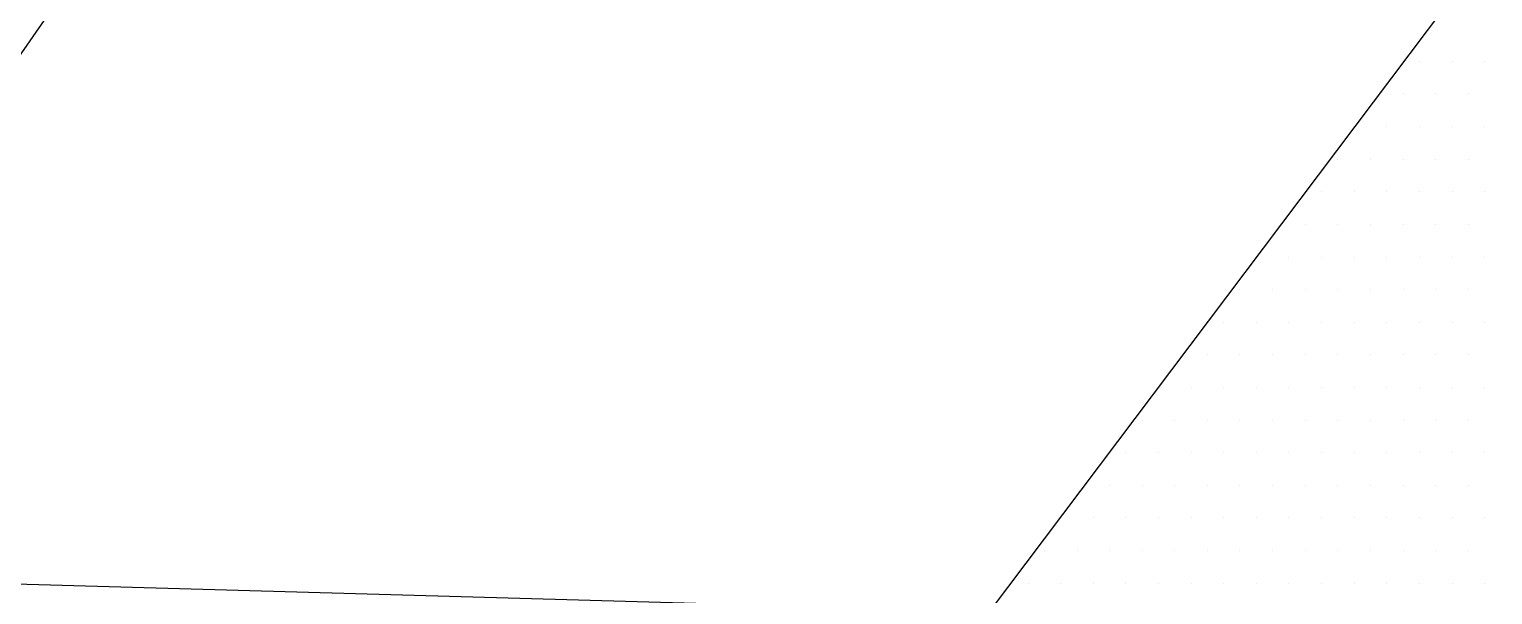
# Model space of a CAD drawing. Header units: metres. Extents: x 9606 to 9900, y 4805 to 4952.
# Drawn here: x 9833.1714 to 9833.6655, y 4846.115 to 4846.306 of the extents above; entities that cross this region are included whole.
import ezdxf

# ---------------------------------------------------------------- set-up
doc = ezdxf.new("R2010")
doc.units = ezdxf.units.M
doc.header["$LTSCALE"] = 2
doc.linetypes.add('CACHEX2', pattern=[0.75, 0.5, -0.25])
for name, color, linetype in [('CARTOUCHE', 7, 'Continuous'), ('LOGO', 4, 'Continuous'), ('rosace', 7, 'Continuous')]:
    doc.layers.add(name, color=color, linetype=linetype)

# ---------------------------------------------------------------- blocks, each defined once
blk = doc.blocks.new('A$C715108E3')
at = {"layer": 'LOGO', "color": 131}
for p, q in [((2.8241, -10.5791), (2.8241, -10.5791)), ((2.8685, -10.5791), (2.8685, -10.5791)), ((2.9606, -10.5791), (2.9606, -10.5791)), ((3.0518, -10.5791), (3.0518, -10.5791)), ((2.755, -10.6702), (2.755, -10.6702)), ((2.823, -10.6702), (2.823, -10.6702)), ((2.9143, -10.6702), (2.9143, -10.6702)), ((3.0063, -10.6702), (3.0063, -10.6702)), ((2.686, -10.763), (2.686, -10.763)), ((2.7767, -10.763), (2.7767, -10.763)), ((2.8685, -10.763), (2.8685, -10.763)), ((2.9606, -10.763), (2.9606, -10.763)), ((3.0518, -10.763), (3.0518, -10.763)), ((2.6169, -10.8542), (2.6169, -10.8542)), ((2.6392, -10.8542), (2.6392, -10.8542)), ((2.731, -10.8542), (2.731, -10.8542)), ((2.823, -10.8542), (2.823, -10.8542)), ((2.9143, -10.8542), (2.9143, -10.8542)), ((3.0063, -10.8542), (3.0063, -10.8542)), ((2.5477, -10.9457), (2.5477, -10.9457)), ((2.5934, -10.9457), (2.5934, -10.9457)), ((2.6853, -10.9457), (2.6853, -10.9457)), ((2.7767, -10.9457), (2.7767, -10.9457)), ((2.8685, -10.9457), (2.8685, -10.9457)), ((2.9606, -10.9457), (2.9606, -10.9457)), ((3.0518, -10.9457), (3.0518, -10.9457)), ((2.4787, -11.0383), (2.4787, -11.0383)), ((2.5477, -11.0383), (2.5477, -11.0383)), ((2.6392, -11.0383), (2.6392, -11.0383)), ((2.731, -11.0383), (2.731, -11.0383)), ((2.823, -11.0383), (2.823, -11.0383)), ((2.9143, -11.0383), (2.9143, -11.0383)), ((3.0063, -11.0383), (3.0063, -11.0383)), ((2.4098, -11.1295), (2.4098, -11.1295)), ((2.4101, -11.1295), (2.4101, -11.1295)), ((2.5016, -11.1295), (2.5016, -11.1295)), ((2.5934, -11.1295), (2.5934, -11.1295)), ((2.6853, -11.1295), (2.6853, -11.1295)), ((2.7767, -11.1295), (2.7767, -11.1295)), ((2.8685, -11.1295), (2.8685, -11.1295)), ((2.9606, -11.1295), (2.9606, -11.1295)), ((3.0518, -11.1295), (3.0518, -11.1295)), ((2.3404, -11.2208), (2.3404, -11.2208)), ((2.364, -11.2208), (2.364, -11.2208)), ((2.4559, -11.2208), (2.4559, -11.2208)), ((2.5477, -11.2208), (2.5477, -11.2208)), ((2.6392, -11.2208), (2.6392, -11.2208)), ((2.731, -11.2208), (2.731, -11.2208)), ((2.823, -11.2208), (2.823, -11.2208)), ((2.9143, -11.2208), (2.9143, -11.2208)), ((3.0063, -11.2208), (3.0063, -11.2208)), ((2.2716, -11.3132), (2.2716, -11.3132)), ((2.3183, -11.3132), (2.3183, -11.3132)), ((2.4101, -11.3132), (2.4101, -11.3132)), ((2.5016, -11.3132), (2.5016, -11.3132)), ((2.5934, -11.3132), (2.5934, -11.3132)), ((2.6853, -11.3132), (2.6853, -11.3132)), ((2.7767, -11.3132), (2.7767, -11.3132)), ((2.8685, -11.3132), (2.8685, -11.3132)), ((2.9606, -11.3132), (2.9606, -11.3132)), ((3.0518, -11.3132), (3.0518, -11.3132)), ((2.2025, -11.4048), (2.2025, -11.4048)), ((2.2726, -11.4048), (2.2726, -11.4048)), ((2.364, -11.4048), (2.364, -11.4048)), ((2.4559, -11.4048), (2.4559, -11.4048)), ((2.5477, -11.4048), (2.5477, -11.4048)), ((2.6392, -11.4048), (2.6392, -11.4048)), ((2.731, -11.4048), (2.731, -11.4048)), ((2.823, -11.4048), (2.823, -11.4048)), ((2.9143, -11.4048), (2.9143, -11.4048)), ((3.0063, -11.4048), (3.0063, -11.4048)), ((2.1335, -11.4959), (2.1335, -11.4959)), ((2.1346, -11.4959), (2.1346, -11.4959)), ((2.2265, -11.4959), (2.2265, -11.4959)), ((2.3183, -11.4959), (2.3183, -11.4959)), ((2.4101, -11.4959), (2.4101, -11.4959)), ((2.5016, -11.4959), (2.5016, -11.4959)), ((2.5934, -11.4959), (2.5934, -11.4959)), ((2.6853, -11.4959), (2.6853, -11.4959)), ((2.7767, -11.4959), (2.7767, -11.4959)), ((2.8685, -11.4959), (2.8685, -11.4959)), ((2.9606, -11.4959), (2.9606, -11.4959)), ((3.0518, -11.4959), (3.0518, -11.4959)), ((2.0642, -11.5885), (2.0642, -11.5885)), ((2.0889, -11.5885), (2.0889, -11.5885)), ((2.1807, -11.5885), (2.1807, -11.5885)), ((2.2726, -11.5885), (2.2726, -11.5885)), ((2.364, -11.5885), (2.364, -11.5885)), ((2.4559, -11.5885), (2.4559, -11.5885)), ((2.5477, -11.5885), (2.5477, -11.5885)), ((2.6392, -11.5885), (2.6392, -11.5885)), ((2.731, -11.5885), (2.731, -11.5885)), ((2.823, -11.5885), (2.823, -11.5885)), ((2.9143, -11.5885), (2.9143, -11.5885)), ((3.0063, -11.5885), (3.0063, -11.5885)), ((1.9952, -11.68), (1.9952, -11.68)), ((2.0432, -11.68), (2.0432, -11.68)), ((2.1346, -11.68), (2.1346, -11.68)), ((2.2265, -11.68), (2.2265, -11.68)), ((2.3183, -11.68), (2.3183, -11.68)), ((2.4101, -11.68), (2.4101, -11.68)), ((2.5016, -11.68), (2.5016, -11.68)), ((2.5934, -11.68), (2.5934, -11.68)), ((2.6853, -11.68), (2.6853, -11.68)), ((2.7767, -11.68), (2.7767, -11.68)), ((2.8685, -11.68), (2.8685, -11.68)), ((2.9606, -11.68), (2.9606, -11.68)), ((3.0518, -11.68), (3.0518, -11.68)), ((1.9262, -11.7722), (1.9262, -11.7722)), ((1.9967, -11.7722), (1.9967, -11.7722)), ((2.0889, -11.7722), (2.0889, -11.7722)), ((2.1807, -11.7722), (2.1807, -11.7722)), ((2.2726, -11.7722), (2.2726, -11.7722)), ((2.364, -11.7722), (2.364, -11.7722)), ((2.4559, -11.7722), (2.4559, -11.7722)), ((2.5477, -11.7722), (2.5477, -11.7722)), ((2.6392, -11.7722), (2.6392, -11.7722)), ((2.731, -11.7722), (2.731, -11.7722)), ((2.823, -11.7722), (2.823, -11.7722)), ((2.9143, -11.7722), (2.9143, -11.7722)), ((3.0063, -11.7722), (3.0063, -11.7722)), ((1.8573, -11.8636), (1.8573, -11.8636)), ((1.8595, -11.8636), (1.8595, -11.8636)), ((1.9513, -11.8636), (1.9513, -11.8636)), ((2.0432, -11.8636), (2.0432, -11.8636)), ((2.1346, -11.8636), (2.1346, -11.8636)), ((2.2265, -11.8636), (2.2265, -11.8636)), ((2.3183, -11.8636), (2.3183, -11.8636)), ((2.4101, -11.8636), (2.4101, -11.8636)), ((2.5016, -11.8636), (2.5016, -11.8636)), ((2.5934, -11.8636), (2.5934, -11.8636)), ((2.6853, -11.8636), (2.6853, -11.8636)), ((2.7767, -11.8636), (2.7767, -11.8636)), ((2.8685, -11.8636), (2.8685, -11.8636)), ((2.9606, -11.8636), (2.9606, -11.8636)), ((3.0518, -11.8636), (3.0518, -11.8636)), ((1.7883, -11.9551), (1.7883, -11.9551)), ((1.8138, -11.9551), (1.8138, -11.9551)), ((1.9056, -11.9551), (1.9056, -11.9551)), ((1.9967, -11.9551), (1.9967, -11.9551)), ((2.0889, -11.9551), (2.0889, -11.9551)), ((2.1807, -11.9551), (2.1807, -11.9551)), ((2.2726, -11.9551), (2.2726, -11.9551)), ((2.364, -11.9551), (2.364, -11.9551)), ((2.4559, -11.9551), (2.4559, -11.9551)), ((2.5477, -11.9551), (2.5477, -11.9551)), ((2.6392, -11.9551), (2.6392, -11.9551)), ((2.731, -11.9551), (2.731, -11.9551)), ((2.823, -11.9551), (2.823, -11.9551)), ((2.9143, -11.9551), (2.9143, -11.9551)), ((3.0063, -11.9551), (3.0063, -11.9551)), ((1.7191, -12.0473), (1.7191, -12.0473)), ((1.7681, -12.0473), (1.7681, -12.0473)), ((1.8595, -12.0473), (1.8595, -12.0473)), ((1.9513, -12.0473), (1.9513, -12.0473)), ((2.0432, -12.0473), (2.0432, -12.0473)), ((2.1346, -12.0473), (2.1346, -12.0473)), ((2.2265, -12.0473), (2.2265, -12.0473)), ((2.3183, -12.0473), (2.3183, -12.0473)), ((2.4101, -12.0473), (2.4101, -12.0473)), ((2.5016, -12.0473), (2.5016, -12.0473)), ((2.5934, -12.0473), (2.5934, -12.0473)), ((2.6853, -12.0473), (2.6853, -12.0473)), ((2.7767, -12.0473), (2.7767, -12.0473)), ((2.8685, -12.0473), (2.8685, -12.0473)), ((2.9606, -12.0473), (2.9606, -12.0473)), ((3.0518, -12.0473), (3.0518, -12.0473))]:
    blk.add_line(p, q, dxfattribs=at)
for points in [[(-1.6922, -18.648), (0.2166, -18.8242), (-0.4061, -17.3082), (1.2857, -17.5115), (0.9202, -16.4826), (-0.461, -13.5406), (1.4536, -13.7453), (4.032, -19.4344), (5.206, -17.903), (3.3935, -13.9486), (6.3293, -14.2803), (6.4311, -12.6478), (3.5725, -12.29), (6.1505, -8.6671), (5.6155, -6.8715), (1.6586, -12.1279), (-1.9407, -12.0256)], [(-1.8895, -11.7452), (-0.5622, -9.8309), (1.2247, -9.9595), (2.246, -8.4278), (1.0713, -8.3007), (1.531, -6.8464), (-0.2811, -6.6172), (-1.43, -8.4029)]]:
    blk.add_lwpolyline(points, dxfattribs=at)
blk = doc.blocks.new('A$C581E6685')
at = {"layer": 'rosace', "color": 32, "linetype": 'CACHEX2', "ltscale": 1.5}
blk.add_ellipse((-38.0538, 23.8138), major_axis=(-19.0311, -3.534), ratio=0.590567, dxfattribs=at)
at = {"layer": 'rosace', "color": 32}
blk.add_ellipse((-37.6144, 23.8499), major_axis=(-13.5768, -4.2839), ratio=0.791971, dxfattribs=at)
at = {"layer": 'CARTOUCHE'}
blk.add_blockref('A$C715108E3', (-31.6739, 36.3189), dxfattribs=at)

msp = doc.modelspace()

# ---------------------------------------------------------------- linework, layer by layer
at = {"layer": 'CARTOUCHE'}
msp.add_rational_spline([(9829.64323, 4848.05468), (9829.64323, 4845.87645), (9829.64323, 4843.69822), (9829.64323, 4842.93022), (9830.41123, 4842.93022), (9839.51909, 4842.93022), (9848.62694, 4842.93022), (9849.39494, 4842.93022), (9849.39494, 4843.69822), (9849.39494, 4845.87645), (9849.39494, 4848.05468), (9849.39494, 4848.82268), (9848.62694, 4848.82268), (9839.51909, 4848.82268), (9830.41123, 4848.82268), (9829.64323, 4848.82268), (9829.64323, 4848.05468)], [1, 1, 1, 0.707106781187, 1, 1, 1, 0.707106781187, 1, 1, 1, 0.707106781187, 1, 1, 1, 0.707106781187, 1], degree=2, knots=[0, 0, 0, 1, 1, 2.570796, 2.570796, 3.570796, 3.570796, 5.141593, 5.141593, 6.141593, 6.141593, 7.712389, 7.712389, 8.712389, 8.712389, 10.283185, 10.283185, 10.283185], dxfattribs=at)

# ---------------------------------------------------------------- block references
at = {"layer": 'CARTOUCHE', "xscale": 0.12, "yscale": 0.12, "zscale": 0.12}
msp.add_blockref('A$C581E6685', (9837.09738, 4843.20633), dxfattribs=at)

doc.saveas('drawing.dxf')
